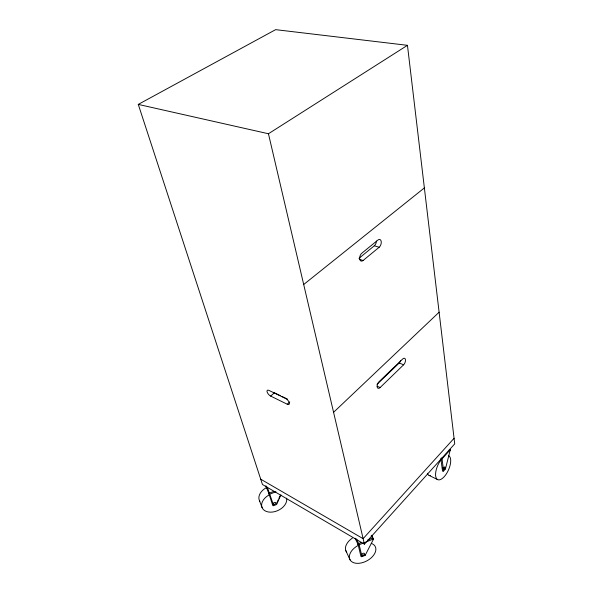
<?xml version="1.0" encoding="UTF-8"?>
<svg xmlns="http://www.w3.org/2000/svg" width="593" height="593" viewBox="0 0 593 593"><rect width="100%" height="100%" fill="white"/><g stroke="black" fill="none" stroke-linecap="round" stroke-linejoin="round"><path stroke-width="0.89" d="M441.236 458.13L440.918 459.101L442.541 471.153A0.793 0.593 -4.6 0 0 443.638 470.961L445.432 468.944L450.198 450.161L450.124 449.59L449.272 449.405M358.068 544.359L360.915 556.301A0.852 0.697 -14.3 0 0 362.012 556.619L365.155 555.352L373.605 538.941L372.374 538.088L367.83 539.904M269.037 493.902L272.721 505.377A0.786 0.586 -20.7 0 0 273.669 505.644L276.612 504.502L280.926 494.851M276.753 503.153L278.191 499.936M278.91 498.328L279.985 495.918M450.235 449.79L442.03 458.908A0.801 0.593 -4.9 0 1 440.918 459.101M364.406 544.174L454.727 443.86L407.458 45.32L275.634 29.65L138.273 104.405L262.454 484.503L364.406 544.174L268.444 133.751L138.273 104.405M454.068 438.301L363.116 538.666L260.72 479.188M380.135 387.533L403.618 364.791A3.862 1.994 -68.2 0 0 405.449 359.669A3.862 1.994 -68.2 0 0 402.699 358.973L379.06 381.699A3.958 2.098 -67 0 0 377.178 386.947A3.958 2.098 -67 0 0 380.135 387.533L377.178 386.251M377.007 384.353L399.2 363.005A3.847 2.009 -68.2 0 0 400.683 360.603M333.577 412.313L439.116 312.214M287.249 404.226A3.936 1.764 48.4 0 0 289.28 402.751A3.936 1.764 48.4 0 0 285.663 398.518L269.007 390.424A3.869 1.712 49 0 0 267.117 391.929A3.869 1.712 49 0 0 270.653 396.08L287.249 404.226L289.755 401.972M270.653 396.08L274.411 392.788L280.215 395.605M363.101 260.49L379.157 247.259A4.351 2.491 -72.8 0 0 381.203 241.477A4.351 2.491 -72.8 0 0 377.978 240.017L361.804 253.211A4.41 2.58 -72.1 0 0 359.714 259.097A4.41 2.58 -72.1 0 0 363.101 260.49L359.869 259.445M358.95 258.355L374.316 245.776A4.329 2.505 -72.8 0 0 376.422 241.04M303.698 284.507L424.373 187.907M268.444 133.751L407.458 45.32M363.983 542.795L359.158 544.73A0.86 0.697 -14.2 0 1 358.053 544.418L355.096 538.259M364.784 542.476L373.605 538.941M361.76 542.336L358.721 543.559A0.867 0.549 -27.5 0 0 358.053 544.418L358.105 544.456M273.825 491.375L269.563 493.013A0.801 0.549 -23.8 0 0 268.985 493.821L269.029 493.873A0.801 0.586 -20.4 0 0 269.948 494.08L275.967 491.767M268.985 493.821L265.872 485.897L266.628 488.217M374.316 245.776L379.157 247.259M399.2 363.005L403.618 364.791M449.538 449.857L450.198 450.161M444.78 468.626L445.432 468.944M443.764 468.744L444.416 469.063M281.875 396.413L287.687 399.237M429.087 475.408L437.701 479.641M371.752 535.249L373.546 539.282M371.225 535.79L372.374 538.088M364.843 554.714L365.155 555.352M356.497 538.933L359.106 544.552L362.012 556.619M345.771 550.526L350.063 559.844M267.473 487.713L273.669 505.644M259.378 500.418L262.121 507.697M443.638 470.961L442.03 458.908A0.815 0.415 42.4 0 0 441.392 458.1M274.411 392.788A3.854 1.727 49 0 1 273.677 392.344M371.285 543.396A14.239 8.873 -27.5 0 1 371.136 557.924A14.239 8.873 -27.5 0 1 351.204 561.267A14.239 8.873 -27.5 0 1 357.683 545.679M346.712 552.202A14.091 8.873 -27.5 0 1 352.368 538.11M286.597 498.157A13.179 8.954 -24 0 1 277.346 510.773A13.179 8.954 -24 0 1 262.351 508.179A13.179 8.954 -24 0 1 268.814 495.081M259.838 501.278A13.053 8.939 -23.9 0 1 267.25 487.209M442.675 468.848A1.319 0.586 -65.8 0 1 442.682 467.417M448.708 455.691A13.179 5.826 -65.8 0 1 447.33 472.265A13.179 5.826 -65.8 0 1 436.233 478.099A13.179 5.826 -65.8 0 1 441.162 459.657M430.362 475.66A13.083 5.893 -65.7 0 1 427.338 473.244M362.864 555.241A1.423 0.889 -27.5 0 0 364.436 553.58A1.423 0.889 -27.5 0 0 362.19 553.862A1.423 0.889 -27.5 0 0 362.864 555.241M274.218 504.346A1.319 0.897 -24 0 0 275.827 502.894A1.319 0.897 -24 0 0 273.744 502.864A1.319 0.897 -24 0 0 274.218 504.346M444.468 469.004A1.319 0.578 -65.8 0 0 444.861 466.973A1.319 0.578 -65.8 0 0 443.579 468.529A1.319 0.578 -65.8 0 0 444.468 469.004"/></g></svg>
